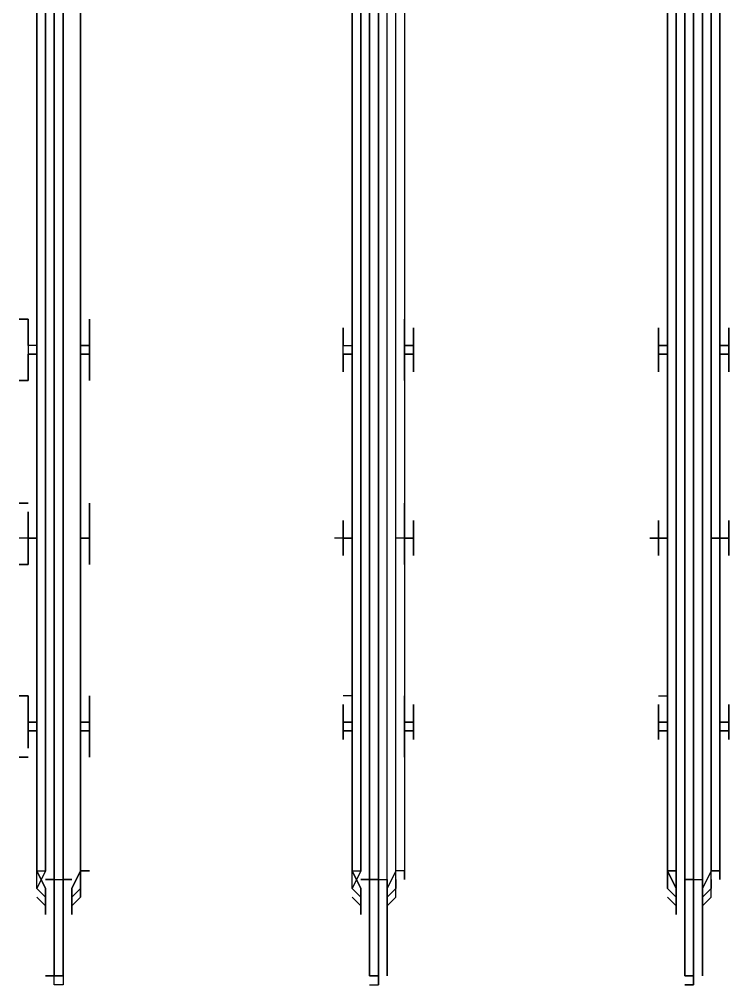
# Model space of a CAD drawing. Header units: metres. Extents: x 532250 to 532639, y 2673852 to 2674172.
# Drawn here: x 532452.7747 to 532452.8868, y 2674042.9394 to 2674043.0919 of the extents above; entities that cross this region are included whole.
import ezdxf

# ---------------------------------------------------------------- set-up
doc = ezdxf.new("R2010")
doc.units = ezdxf.units.M
doc.header["$MEASUREMENT"] = 0
doc.layers.add('IDT', color=7, linetype='Continuous')

# ---------------------------------------------------------------- blocks, each defined once
blk = doc.blocks.new('IDT')
at = {"layer": 'IDT', "color": 0, "lineweight": 25}
for p, q in [((14.04604, 14.80284), (14.04604, 14.81944)), ((14.04604, 14.81944), (14.04604, 14.80284)), ((14.04742, 14.81944), (14.04604, 14.81944)), ((14.04604, 14.81944), (14.04604, 14.80284)), ((14.04604, 14.80284), (14.04604, 14.81944)), ((14.04604, 14.81944), (14.04742, 14.81944)), ((14.04604, 14.80284), (14.04604, 14.81944)), ((14.04604, 14.81944), (14.04604, 14.80284)), ((14.04604, 14.80284), (14.04604, 14.81944)), ((14.04604, 14.80284), (14.04604, 14.81944)), ((14.09583, 14.81944), (14.09583, 14.80284)), ((14.09583, 14.80284), (14.09583, 14.81944)), ((14.09583, 14.81944), (14.09583, 14.80284)), ((14.09721, 14.81944), (14.09583, 14.81944)), ((14.09583, 14.81944), (14.09583, 14.80284)), ((14.14562, 14.81944), (14.14701, 14.81944)), ((14.14562, 14.80284), (14.14562, 14.81944)), ((14.14562, 14.81944), (14.14701, 14.81944)), ((14.14562, 14.80284), (14.14562, 14.81944)), ((14.14701, 14.81944), (14.14701, 14.80284)), ((14.14701, 14.81944), (14.14701, 14.80284)), ((14.04465, 14.80284), (14.04465, 14.81805)), ((14.04465, 14.81805), (14.04465, 14.80284)), ((14.04465, 14.80284), (14.04465, 14.81805)), ((14.04465, 14.81805), (14.04465, 14.80284)), ((14.04742, 14.81805), (14.04604, 14.81805)), ((14.04604, 14.81805), (14.04742, 14.81805)), ((14.04742, 14.81805), (14.04604, 14.81805)), ((14.04604, 14.81805), (14.04742, 14.81805)), ((14.04742, 14.81805), (14.04604, 14.81805)), ((14.04604, 14.81805), (14.04742, 14.81805)), ((14.04742, 14.81805), (14.04604, 14.81805)), ((14.04604, 14.81805), (14.04742, 14.81805)), ((14.04742, 14.80284), (14.04742, 14.81805)), ((14.04742, 14.81805), (14.04742, 14.80284)), ((14.04742, 14.80284), (14.04742, 14.81805)), ((14.04742, 14.81805), (14.04742, 14.80284)), ((14.09445, 14.80284), (14.09445, 14.81805)), ((14.09445, 14.81805), (14.09445, 14.80284)), ((14.09721, 14.81805), (14.09583, 14.81805)), ((14.09583, 14.81805), (14.09721, 14.81805)), ((14.09721, 14.81805), (14.09583, 14.81805)), ((14.09583, 14.81805), (14.09721, 14.81805)), ((14.09721, 14.80284), (14.09721, 14.81805)), ((14.09721, 14.81805), (14.09721, 14.80284)), ((14.14562, 14.80284), (14.14562, 14.81805)), ((14.14562, 14.81805), (14.14562, 14.80284)), ((14.14701, 14.81805), (14.14562, 14.81805)), ((14.14562, 14.81805), (14.14701, 14.81805)), ((14.14701, 14.80284), (14.14701, 14.81805)), ((14.14701, 14.81805), (14.14839, 14.81805)), ((14.14839, 14.81805), (14.14701, 14.81805)), ((14.14701, 14.81805), (14.14701, 14.80284)), ((14.04465, 14.80422), (14.04465, 14.80837)), ((14.04465, 14.80837), (14.04465, 14.80699)), ((14.04465, 14.80422), (14.04465, 14.80837)), ((14.04465, 14.80837), (14.04465, 14.80699)), ((14.04465, 14.80422), (14.04465, 14.80837)), ((14.04465, 14.80837), (14.04465, 14.80699)), ((14.04465, 14.80422), (14.04465, 14.80837)), ((14.04465, 14.80837), (14.04465, 14.80699)), ((14.0488, 14.80422), (14.0488, 14.80837)), ((14.0488, 14.80837), (14.0488, 14.80422)), ((14.0488, 14.80422), (14.0488, 14.80837)), ((14.0488, 14.80837), (14.0488, 14.80699)), ((14.0488, 14.80699), (14.0488, 14.80837)), ((14.0488, 14.80837), (14.0488, 14.80699)), ((14.0488, 14.80699), (14.0488, 14.80837)), ((14.0488, 14.80837), (14.0488, 14.80422)), ((14.09445, 14.80422), (14.09445, 14.80837)), ((14.09445, 14.80837), (14.09445, 14.80699)), ((14.09445, 14.80422), (14.09445, 14.80837)), ((14.09445, 14.80837), (14.09445, 14.80699)), ((14.0986, 14.80422), (14.0986, 14.80837)), ((14.0986, 14.80837), (14.0986, 14.80699)), ((14.0986, 14.80699), (14.0986, 14.80837)), ((14.0986, 14.80837), (14.0986, 14.80422)), ((14.14424, 14.80699), (14.14424, 14.80837)), ((14.14424, 14.80837), (14.14424, 14.80699)), ((14.14424, 14.80422), (14.14424, 14.80837)), ((14.14424, 14.80837), (14.14424, 14.80422)), ((14.14839, 14.80422), (14.14839, 14.80837)), ((14.14839, 14.80837), (14.14839, 14.80699)), ((14.14839, 14.80699), (14.14839, 14.80837)), ((14.14839, 14.80837), (14.14839, 14.80422)), ((14.04465, 14.80699), (14.04327, 14.8056)), ((14.04465, 14.80699), (14.04327, 14.8056)), ((14.04465, 14.80699), (14.04327, 14.8056)), ((14.04465, 14.80699), (14.04327, 14.8056)), ((14.04327, 14.8056), (14.04327, 14.80145)), ((14.04327, 14.8056), (14.04327, 14.80145)), ((14.04327, 14.8056), (14.04327, 14.80145)), ((14.04327, 14.8056), (14.04327, 14.80145)), ((14.04327, 14.80422), (14.04465, 14.8056)), ((14.04465, 14.8056), (14.04327, 14.80422)), ((14.04327, 14.80422), (14.04465, 14.8056)), ((14.04465, 14.8056), (14.04327, 14.80422)), ((14.0488, 14.80699), (14.05018, 14.8056)), ((14.05018, 14.8056), (14.0488, 14.80699)), ((14.0488, 14.80699), (14.05018, 14.8056)), ((14.05018, 14.8056), (14.0488, 14.80699)), ((14.0488, 14.80145), (14.0488, 14.8056)), ((14.0488, 14.8056), (14.05018, 14.80422)), ((14.0488, 14.80145), (14.0488, 14.8056)), ((14.0488, 14.8056), (14.05018, 14.80422)), ((14.0488, 14.8056), (14.0488, 14.80145)), ((14.05018, 14.80422), (14.0488, 14.8056)), ((14.0488, 14.80145), (14.0488, 14.8056)), ((14.05018, 14.80422), (14.0488, 14.8056)), ((14.09445, 14.80699), (14.09306, 14.8056)), ((14.09445, 14.80699), (14.09306, 14.8056)), ((14.09306, 14.8056), (14.09306, 14.80145)), ((14.09306, 14.8056), (14.09306, 14.80145)), ((14.09306, 14.80422), (14.09445, 14.8056)), ((14.09445, 14.8056), (14.09306, 14.80422)), ((14.0986, 14.80699), (14.09998, 14.8056)), ((14.09998, 14.8056), (14.0986, 14.80699)), ((14.09998, 14.80422), (14.0986, 14.8056)), ((14.0986, 14.8056), (14.09998, 14.80422)), ((14.09998, 14.80422), (14.0986, 14.8056)), ((14.0986, 14.8056), (14.09998, 14.80422)), ((14.14286, 14.8056), (14.14424, 14.80699)), ((14.14424, 14.80699), (14.14286, 14.8056)), ((14.14286, 14.8056), (14.14286, 14.80145)), ((14.14286, 14.80145), (14.14286, 14.8056)), ((14.14286, 14.80422), (14.14424, 14.8056)), ((14.14424, 14.8056), (14.14286, 14.80422)), ((14.14839, 14.80699), (14.14977, 14.8056)), ((14.14977, 14.8056), (14.14839, 14.80699)), ((14.14977, 14.80422), (14.14839, 14.8056)), ((14.14839, 14.8056), (14.14977, 14.80422)), ((14.14977, 14.80422), (14.14839, 14.8056)), ((14.14839, 14.8056), (14.14977, 14.80422)), ((14.04327, 14.80145), (14.04465, 14.80422)), ((14.04327, 14.80145), (14.04465, 14.80422)), ((14.04327, 14.80145), (14.04465, 14.80422)), ((14.04327, 14.80145), (14.04465, 14.80422)), ((14.04327, 14.80284), (14.04327, 14.80422)), ((14.04327, 14.80422), (14.04327, 14.80284)), ((14.04327, 14.80284), (14.04327, 14.80422)), ((14.04327, 14.80422), (14.04327, 14.80284)), ((14.05018, 14.80145), (14.0488, 14.80422)), ((14.0488, 14.80422), (14.05018, 14.80145)), ((14.05018, 14.80145), (14.0488, 14.80422)), ((14.0488, 14.80422), (14.05018, 14.80145)), ((14.05018, 14.80422), (14.05018, 14.80284)), ((14.05018, 14.80422), (14.05018, 14.80284)), ((14.05018, 14.80284), (14.05018, 14.80422)), ((14.05018, 14.80284), (14.05018, 14.80422)), ((14.09306, 14.80145), (14.09445, 14.80422)), ((14.09306, 14.80145), (14.09445, 14.80422)), ((14.09306, 14.80284), (14.09306, 14.80422)), ((14.09306, 14.80422), (14.09306, 14.80284)), ((14.09998, 14.80145), (14.0986, 14.80422)), ((14.0986, 14.80422), (14.09998, 14.80145)), ((14.0986, 14.80145), (14.09998, 14.80422)), ((14.0986, 14.80145), (14.09998, 14.80422)), ((14.09998, 14.80422), (14.09998, 14.80284)), ((14.09998, 14.80422), (14.09998, 14.80284)), ((14.14286, 14.80284), (14.14286, 14.80422)), ((14.14286, 14.80422), (14.14286, 14.80284)), ((14.14286, 14.80145), (14.14424, 14.80422)), ((14.14424, 14.80422), (14.14286, 14.80145)), ((14.14977, 14.80145), (14.14839, 14.80422)), ((14.14839, 14.80422), (14.14977, 14.80145)), ((14.14839, 14.80145), (14.14977, 14.80422)), ((14.14839, 14.80145), (14.14977, 14.80422)), ((14.14977, 14.80422), (14.14977, 14.80284)), ((14.14977, 14.80422), (14.14977, 14.80284)), ((14.04189, 14.80145), (14.04189, 14.80284)), ((14.04189, 14.80284), (14.04189, 14.80145)), ((14.04189, 14.80145), (14.04189, 14.80284)), ((14.04189, 14.80284), (14.04189, 14.80145)), ((14.04604, 14.80284), (14.04465, 14.80284)), ((14.04465, 14.80284), (14.04465, 14.61058)), ((14.04604, 14.80284), (14.04465, 14.80284)), ((14.04465, 14.80284), (14.04465, 14.60366)), ((14.04465, 14.60366), (14.04465, 14.80284)), ((14.04465, 14.80284), (14.04465, 14.60366)), ((14.04604, 14.80284), (14.04465, 14.80284)), ((14.04604, 14.80284), (14.04465, 14.80284)), ((14.04742, 14.80284), (14.04604, 14.80284)), ((14.04604, 14.80284), (14.04742, 14.80284)), ((14.04742, 14.80284), (14.04604, 14.80284)), ((14.04604, 14.80284), (14.04742, 14.80284)), ((14.04742, 14.80284), (14.04604, 14.80284)), ((14.04604, 14.80284), (14.04742, 14.80284)), ((14.04742, 14.80284), (14.04604, 14.80284)), ((14.04742, 14.80284), (14.04604, 14.80284)), ((14.04604, 14.61058), (14.04604, 14.80284)), ((14.04604, 14.80284), (14.04604, 14.61058)), ((14.04604, 14.60366), (14.04604, 14.80284)), ((14.04604, 14.80284), (14.04604, 14.60366)), ((14.04604, 14.60366), (14.04604, 14.80284)), ((14.04604, 14.80284), (14.04604, 14.60366)), ((14.04604, 14.60366), (14.04604, 14.80284)), ((14.04604, 14.80284), (14.04604, 14.60366)), ((14.04742, 14.61058), (14.04742, 14.80284)), ((14.04742, 14.60366), (14.04742, 14.80284)), ((14.04742, 14.80284), (14.04742, 14.60366)), ((14.04742, 14.60366), (14.04742, 14.80284)), ((14.05018, 14.80284), (14.05018, 14.80145)), ((14.05018, 14.80284), (14.05018, 14.80145)), ((14.05018, 14.80145), (14.05018, 14.80284)), ((14.05018, 14.80284), (14.05018, 14.80145)), ((14.09168, 14.80145), (14.09168, 14.80284)), ((14.09168, 14.80284), (14.09168, 14.80145)), ((14.09583, 14.80284), (14.09445, 14.80284)), ((14.09445, 14.80284), (14.09445, 14.61058)), ((14.09583, 14.80284), (14.09445, 14.80284)), ((14.09445, 14.80284), (14.09445, 14.60366)), ((14.09583, 14.80284), (14.09721, 14.80284)), ((14.09721, 14.80284), (14.09583, 14.80284)), ((14.09583, 14.80284), (14.09583, 14.60366)), ((14.09583, 14.60366), (14.09583, 14.80284)), ((14.09583, 14.80284), (14.09583, 14.61058)), ((14.09583, 14.61058), (14.09583, 14.80284)), ((14.09721, 14.61058), (14.09721, 14.80284)), ((14.09721, 14.80284), (14.0986, 14.80284)), ((14.0986, 14.80284), (14.09721, 14.80284)), ((14.09721, 14.80284), (14.09721, 14.60366)), ((14.09998, 14.80284), (14.09998, 14.80145)), ((14.09998, 14.80284), (14.09998, 14.80145)), ((14.14286, 14.80145), (14.14286, 14.80284)), ((14.14286, 14.80284), (14.14286, 14.80145)), ((14.14562, 14.80284), (14.14424, 14.80284)), ((14.14424, 14.80284), (14.14562, 14.80284)), ((14.14562, 14.80284), (14.14562, 14.61058)), ((14.14562, 14.61058), (14.14562, 14.80284)), ((14.14562, 14.80284), (14.14562, 14.60366)), ((14.14562, 14.60366), (14.14562, 14.80284)), ((14.14701, 14.80284), (14.14562, 14.80284)), ((14.14701, 14.80284), (14.14562, 14.80284)), ((14.14701, 14.80284), (14.14701, 14.60366)), ((14.14701, 14.60366), (14.14701, 14.80284)), ((14.14701, 14.80284), (14.14701, 14.61058)), ((14.14701, 14.61058), (14.14701, 14.80284)), ((14.14701, 14.80284), (14.14839, 14.80284)), ((14.14839, 14.80284), (14.14701, 14.80284)), ((14.14977, 14.80284), (14.14977, 14.80145)), ((14.14977, 14.80284), (14.14977, 14.80145)), ((14.04189, 14.61058), (14.04189, 14.80145)), ((14.04189, 14.80145), (14.04327, 14.80145)), ((14.04327, 14.80145), (14.04189, 14.80145)), ((14.04189, 14.80145), (14.04327, 14.80145)), ((14.04327, 14.80145), (14.04189, 14.80145)), ((14.04189, 14.80145), (14.04189, 14.60366)), ((14.04189, 14.60366), (14.04189, 14.80145)), ((14.04189, 14.80145), (14.04189, 14.60366)), ((14.04327, 14.80145), (14.04327, 14.61058)), ((14.04327, 14.60366), (14.04327, 14.80145)), ((14.04327, 14.80145), (14.04327, 14.60366)), ((14.04327, 14.60366), (14.04327, 14.80145)), ((14.05018, 14.80145), (14.0488, 14.80145)), ((14.05018, 14.80145), (14.0488, 14.80145)), ((14.0488, 14.80145), (14.05018, 14.80145)), ((14.05018, 14.80145), (14.0488, 14.80145)), ((14.0488, 14.61058), (14.0488, 14.80145)), ((14.0488, 14.80145), (14.0488, 14.60366)), ((14.0488, 14.60366), (14.0488, 14.80145)), ((14.0488, 14.80145), (14.0488, 14.60366)), ((14.05018, 14.61058), (14.05018, 14.80145)), ((14.05018, 14.80145), (14.05018, 14.60366)), ((14.05018, 14.60366), (14.05018, 14.80145)), ((14.05018, 14.80145), (14.05018, 14.60366)), ((14.09168, 14.61058), (14.09168, 14.80145)), ((14.09168, 14.80145), (14.09306, 14.80145)), ((14.09168, 14.60366), (14.09168, 14.80145)), ((14.09168, 14.80145), (14.09306, 14.80145)), ((14.09306, 14.80145), (14.09306, 14.61058)), ((14.09306, 14.80145), (14.09306, 14.60366)), ((14.09998, 14.80145), (14.0986, 14.80145)), ((14.09998, 14.80145), (14.0986, 14.80145)), ((14.0986, 14.61058), (14.0986, 14.80145)), ((14.0986, 14.80145), (14.0986, 14.60366)), ((14.09998, 14.60366), (14.09998, 14.80145)), ((14.09998, 14.80145), (14.09998, 14.61058)), ((14.14286, 14.80145), (14.14147, 14.80145)), ((14.14147, 14.80145), (14.14286, 14.80145)), ((14.14286, 14.80145), (14.14286, 14.60366)), ((14.14286, 14.60366), (14.14286, 14.80145)), ((14.14286, 14.80145), (14.14286, 14.61058)), ((14.14286, 14.61058), (14.14286, 14.80145)), ((14.14977, 14.80145), (14.14839, 14.80145)), ((14.14977, 14.80145), (14.14839, 14.80145)), ((14.14839, 14.61058), (14.14839, 14.80145)), ((14.14839, 14.80145), (14.14839, 14.60366)), ((14.14977, 14.60366), (14.14977, 14.80145)), ((14.14977, 14.80145), (14.14977, 14.61058)), ((14.04189, 14.77932), (14.04189, 14.78347)), ((14.04189, 14.78347), (14.04189, 14.77932)), ((14.04189, 14.77932), (14.04189, 14.78347)), ((14.04189, 14.78347), (14.04189, 14.77932)), ((14.05018, 14.78347), (14.05018, 14.77932)), ((14.05018, 14.77932), (14.05018, 14.78347)), ((14.05018, 14.78347), (14.05018, 14.77932)), ((14.05018, 14.77932), (14.05018, 14.78347)), ((14.09168, 14.77932), (14.09168, 14.78347)), ((14.09168, 14.78347), (14.09168, 14.77932)), ((14.09998, 14.77932), (14.09998, 14.78347)), ((14.09998, 14.78347), (14.09998, 14.77932)), ((14.14147, 14.77932), (14.14147, 14.78347)), ((14.14147, 14.78347), (14.14147, 14.77932)), ((14.14977, 14.77932), (14.14977, 14.78347)), ((14.14977, 14.78347), (14.14977, 14.77932)), ((14.15254, 14.78347), (14.15115, 14.78347)), ((14.15115, 14.78347), (14.15254, 14.78347)), ((14.04189, 14.78071), (14.04189, 14.78209)), ((14.04189, 14.78209), (14.04189, 14.78071)), ((14.04189, 14.78071), (14.04189, 14.78209)), ((14.04189, 14.78209), (14.04189, 14.78071)), ((14.05018, 14.78209), (14.05018, 14.78071)), ((14.05018, 14.78071), (14.05018, 14.78209)), ((14.05018, 14.78209), (14.05018, 14.78071)), ((14.05018, 14.78071), (14.05018, 14.78209)), ((14.09168, 14.78071), (14.09168, 14.78209)), ((14.09168, 14.78209), (14.09168, 14.78071)), ((14.09998, 14.78209), (14.09998, 14.78071)), ((14.09998, 14.78071), (14.09998, 14.78209)), ((14.14147, 14.78071), (14.14147, 14.78209)), ((14.14147, 14.78209), (14.14147, 14.78071)), ((14.15115, 14.78209), (14.15115, 14.78071)), ((14.15115, 14.78071), (14.15115, 14.78209)), ((14.0405, 14.77932), (14.0405, 14.78071)), ((14.0405, 14.78071), (14.0405, 14.77932)), ((14.0405, 14.77932), (14.0405, 14.78071)), ((14.0405, 14.78071), (14.0405, 14.77932)), ((14.05157, 14.78071), (14.05157, 14.77932)), ((14.05157, 14.77932), (14.05157, 14.78071)), ((14.05157, 14.77932), (14.05157, 14.78071)), ((14.05157, 14.77932), (14.05157, 14.78071)), ((14.0903, 14.77932), (14.0903, 14.78071)), ((14.0903, 14.78071), (14.0903, 14.77932)), ((14.10136, 14.77932), (14.10136, 14.78071)), ((14.10136, 14.78071), (14.10136, 14.77932)), ((14.14147, 14.77932), (14.14147, 14.78071)), ((14.14147, 14.78071), (14.14147, 14.77932)), ((14.15115, 14.78071), (14.15115, 14.77932)), ((14.15115, 14.77932), (14.15115, 14.78071)), ((14.0405, 14.77794), (14.0405, 14.77932)), ((14.0405, 14.77932), (14.0405, 14.77794)), ((14.0405, 14.77794), (14.0405, 14.77932)), ((14.0405, 14.77932), (14.0405, 14.77794)), ((14.04189, 14.77932), (14.0405, 14.77932)), ((14.0405, 14.77932), (14.04189, 14.77932)), ((14.04189, 14.77932), (14.0405, 14.77932)), ((14.0405, 14.77932), (14.04189, 14.77932)), ((14.04189, 14.77794), (14.04189, 14.77932)), ((14.04189, 14.77932), (14.04189, 14.77794)), ((14.04189, 14.77932), (14.04189, 14.77794)), ((14.04189, 14.77794), (14.04189, 14.77932)), ((14.05157, 14.77932), (14.05018, 14.77932)), ((14.05018, 14.77932), (14.05018, 14.77379)), ((14.05018, 14.77379), (14.05018, 14.77932)), ((14.05018, 14.77932), (14.05157, 14.77932)), ((14.05018, 14.77379), (14.05018, 14.77932)), ((14.05018, 14.77932), (14.05157, 14.77932)), ((14.05157, 14.77932), (14.05018, 14.77932)), ((14.05018, 14.77932), (14.05157, 14.77932)), ((14.05018, 14.77932), (14.05157, 14.77932)), ((14.05157, 14.77932), (14.05018, 14.77932)), ((14.05018, 14.77794), (14.05018, 14.77932)), ((14.05018, 14.77932), (14.05157, 14.77932)), ((14.05157, 14.77794), (14.05157, 14.77932)), ((14.05157, 14.77932), (14.05157, 14.77794)), ((14.05157, 14.77794), (14.05157, 14.77932)), ((14.05157, 14.77932), (14.05157, 14.77794)), ((14.0903, 14.77794), (14.0903, 14.77932)), ((14.0903, 14.77932), (14.0903, 14.77794)), ((14.09168, 14.77932), (14.0903, 14.77932)), ((14.0903, 14.77932), (14.09168, 14.77932)), ((14.09168, 14.77932), (14.09168, 14.77794)), ((14.09168, 14.77794), (14.09168, 14.77932)), ((14.10136, 14.77932), (14.09998, 14.77932)), ((14.09998, 14.77932), (14.10136, 14.77932)), ((14.09998, 14.77794), (14.09998, 14.77932)), ((14.09998, 14.77932), (14.10136, 14.77932)), ((14.10136, 14.77932), (14.09998, 14.77932)), ((14.09998, 14.77932), (14.09998, 14.77379)), ((14.10136, 14.77794), (14.10136, 14.77932)), ((14.10136, 14.77932), (14.10136, 14.77794)), ((14.14286, 14.77932), (14.14147, 14.77932)), ((14.14147, 14.77932), (14.14286, 14.77932)), ((14.14147, 14.77794), (14.14147, 14.77932)), ((14.14147, 14.77932), (14.14147, 14.77794)), ((14.14147, 14.77794), (14.14147, 14.77932)), ((14.14147, 14.77932), (14.14147, 14.77518)), ((14.15115, 14.77932), (14.14977, 14.77932)), ((14.14977, 14.77932), (14.15115, 14.77932)), ((14.15115, 14.77932), (14.14977, 14.77932)), ((14.14977, 14.77932), (14.14977, 14.77379)), ((14.14977, 14.77794), (14.14977, 14.77932)), ((14.14977, 14.77932), (14.15115, 14.77932)), ((14.15115, 14.77794), (14.15115, 14.77932)), ((14.15115, 14.77932), (14.15115, 14.77794)), ((14.04189, 14.77794), (14.0405, 14.77794)), ((14.0405, 14.77794), (14.04189, 14.77794)), ((14.04189, 14.77794), (14.0405, 14.77794)), ((14.0405, 14.77794), (14.04189, 14.77794)), ((14.0405, 14.77518), (14.0405, 14.77794)), ((14.0405, 14.77794), (14.0405, 14.77518)), ((14.0405, 14.77518), (14.0405, 14.77794)), ((14.0405, 14.77794), (14.0405, 14.77518)), ((14.04189, 14.77379), (14.04189, 14.77794)), ((14.04189, 14.77794), (14.04189, 14.77379)), ((14.04189, 14.77379), (14.04189, 14.77794)), ((14.04189, 14.77794), (14.04189, 14.77379)), ((14.05018, 14.77379), (14.05018, 14.77794)), ((14.05018, 14.77794), (14.05157, 14.77794)), ((14.05157, 14.77794), (14.05018, 14.77794)), ((14.05018, 14.77794), (14.05157, 14.77794)), ((14.05157, 14.77794), (14.05018, 14.77794)), ((14.05157, 14.77794), (14.05157, 14.77518)), ((14.05157, 14.77518), (14.05157, 14.77794)), ((14.05157, 14.77794), (14.05157, 14.77518)), ((14.05157, 14.77518), (14.05157, 14.77794)), ((14.0903, 14.77518), (14.0903, 14.77794)), ((14.0903, 14.77794), (14.0903, 14.77518)), ((14.09168, 14.77794), (14.0903, 14.77794)), ((14.0903, 14.77794), (14.09168, 14.77794)), ((14.09168, 14.77379), (14.09168, 14.77794)), ((14.09168, 14.77794), (14.09168, 14.77379)), ((14.09998, 14.77794), (14.10136, 14.77794)), ((14.10136, 14.77794), (14.09998, 14.77794)), ((14.09998, 14.77379), (14.09998, 14.77794)), ((14.10136, 14.77794), (14.10136, 14.77518)), ((14.10136, 14.77518), (14.10136, 14.77794)), ((14.14147, 14.77518), (14.14147, 14.77794)), ((14.14147, 14.77379), (14.14147, 14.77794)), ((14.14147, 14.77794), (14.14286, 14.77794)), ((14.14286, 14.77794), (14.14147, 14.77794)), ((14.14147, 14.77794), (14.14147, 14.77379)), ((14.15115, 14.77794), (14.14977, 14.77794)), ((14.14977, 14.77794), (14.15115, 14.77794)), ((14.14977, 14.77379), (14.14977, 14.77794)), ((14.15115, 14.77518), (14.15115, 14.77794)), ((14.15115, 14.77794), (14.15115, 14.77518)), ((14.04189, 14.77379), (14.04189, 14.77518)), ((14.04189, 14.77518), (14.04189, 14.77379)), ((14.04189, 14.77379), (14.04189, 14.77518)), ((14.04189, 14.77518), (14.04189, 14.77379)), ((14.05018, 14.77379), (14.05018, 14.77518)), ((14.05018, 14.77518), (14.05018, 14.77379)), ((14.05018, 14.77379), (14.05018, 14.77518)), ((14.05018, 14.77518), (14.05018, 14.77379)), ((14.09168, 14.77379), (14.09168, 14.77518)), ((14.09168, 14.77518), (14.09168, 14.77379)), ((14.09998, 14.77379), (14.09998, 14.77518)), ((14.09998, 14.77518), (14.09998, 14.77379)), ((14.14147, 14.77518), (14.14147, 14.77379)), ((14.14147, 14.77379), (14.14147, 14.77518)), ((14.15115, 14.77379), (14.15115, 14.77518)), ((14.15115, 14.77518), (14.15115, 14.77379)), ((14.05157, 14.77379), (14.05018, 14.77379)), ((14.09998, 14.77379), (14.10136, 14.77379)), ((14.15254, 14.77379), (14.15115, 14.77379)), ((14.15115, 14.77379), (14.15254, 14.77379)), ((14.04189, 14.7489), (14.04189, 14.75304)), ((14.04189, 14.75304), (14.04189, 14.75166)), ((14.04189, 14.75166), (14.04189, 14.75304)), ((14.04189, 14.75304), (14.04189, 14.7489)), ((14.04189, 14.7489), (14.04189, 14.75304)), ((14.04189, 14.75304), (14.04189, 14.75166)), ((14.04189, 14.75166), (14.04189, 14.75304)), ((14.04189, 14.75304), (14.04189, 14.7489)), ((14.05018, 14.7489), (14.05018, 14.75304)), ((14.05018, 14.75304), (14.05018, 14.75166)), ((14.05018, 14.75166), (14.05018, 14.75304)), ((14.05018, 14.75304), (14.05018, 14.7489)), ((14.05018, 14.75304), (14.05018, 14.7489)), ((14.05018, 14.7489), (14.05018, 14.75304)), ((14.05018, 14.75304), (14.05018, 14.75166)), ((14.05018, 14.75166), (14.05018, 14.75304)), ((14.09168, 14.7489), (14.09168, 14.75304)), ((14.09168, 14.75304), (14.09168, 14.75166)), ((14.09168, 14.75166), (14.09168, 14.75304)), ((14.09168, 14.75304), (14.09168, 14.7489)), ((14.09998, 14.75304), (14.09998, 14.7489)), ((14.09998, 14.7489), (14.09998, 14.75304)), ((14.09998, 14.75304), (14.09998, 14.75166)), ((14.09998, 14.75166), (14.09998, 14.75304)), ((14.14147, 14.75166), (14.14147, 14.75304)), ((14.14147, 14.75304), (14.14147, 14.7489)), ((14.14147, 14.7489), (14.14147, 14.75304)), ((14.14147, 14.75304), (14.14147, 14.75166)), ((14.14977, 14.7489), (14.14977, 14.75304)), ((14.14977, 14.75304), (14.14977, 14.7489)), ((14.15115, 14.75304), (14.15115, 14.75166)), ((14.15115, 14.75166), (14.15115, 14.75304)), ((14.15115, 14.75304), (14.15254, 14.75304)), ((14.15254, 14.75304), (14.15115, 14.75304)), ((14.0405, 14.7489), (14.0405, 14.75166)), ((14.0405, 14.75166), (14.0405, 14.7489)), ((14.0405, 14.7489), (14.0405, 14.75166)), ((14.0405, 14.75166), (14.0405, 14.7489)), ((14.05157, 14.7489), (14.05157, 14.75166)), ((14.05157, 14.75166), (14.05157, 14.7489)), ((14.05157, 14.7489), (14.05157, 14.75166)), ((14.05157, 14.75166), (14.05157, 14.7489)), ((14.0903, 14.7489), (14.0903, 14.75166)), ((14.0903, 14.75166), (14.0903, 14.7489)), ((14.10136, 14.7489), (14.10136, 14.75166)), ((14.10136, 14.75166), (14.10136, 14.7489)), ((14.14147, 14.75166), (14.14147, 14.74613)), ((14.14147, 14.7489), (14.14147, 14.75166)), ((14.15115, 14.75166), (14.15115, 14.7489)), ((14.15115, 14.7489), (14.15115, 14.75166)), ((14.0405, 14.74613), (14.0405, 14.7489)), ((14.0405, 14.7489), (14.04189, 14.7489)), ((14.04189, 14.7489), (14.0405, 14.7489)), ((14.0405, 14.7489), (14.04189, 14.7489)), ((14.04189, 14.7489), (14.0405, 14.7489)), ((14.0405, 14.7489), (14.0405, 14.74613)), ((14.0405, 14.7489), (14.04189, 14.7489)), ((14.04189, 14.7489), (14.0405, 14.7489)), ((14.0405, 14.7489), (14.0405, 14.74613)), ((14.0405, 14.74613), (14.0405, 14.7489)), ((14.0405, 14.7489), (14.04189, 14.7489)), ((14.04189, 14.7489), (14.0405, 14.7489)), ((14.0405, 14.7489), (14.04189, 14.7489)), ((14.04189, 14.7489), (14.0405, 14.7489)), ((14.0405, 14.7489), (14.04189, 14.7489)), ((14.04189, 14.74336), (14.04189, 14.7489)), ((14.04189, 14.7489), (14.04189, 14.74336)), ((14.04189, 14.7489), (14.04327, 14.7489)), ((14.04327, 14.7489), (14.04189, 14.7489)), ((14.04189, 14.7489), (14.04189, 14.74336)), ((14.04189, 14.74336), (14.04189, 14.7489)), ((14.04189, 14.7489), (14.04327, 14.7489)), ((14.05018, 14.74336), (14.05018, 14.7489)), ((14.05018, 14.7489), (14.05157, 14.7489)), ((14.05157, 14.7489), (14.05018, 14.7489)), ((14.05018, 14.7489), (14.05018, 14.74336)), ((14.05018, 14.74336), (14.05018, 14.7489)), ((14.05018, 14.7489), (14.05157, 14.7489)), ((14.05157, 14.7489), (14.05018, 14.7489)), ((14.05018, 14.7489), (14.05018, 14.74336)), ((14.05157, 14.7489), (14.05018, 14.7489)), ((14.05018, 14.7489), (14.05157, 14.7489)), ((14.05018, 14.7489), (14.05157, 14.7489)), ((14.05157, 14.7489), (14.05018, 14.7489)), ((14.05018, 14.7489), (14.05157, 14.7489)), ((14.05157, 14.7489), (14.05018, 14.7489)), ((14.05018, 14.7489), (14.05157, 14.7489)), ((14.05157, 14.7489), (14.05018, 14.7489)), ((14.05018, 14.7489), (14.05157, 14.7489)), ((14.05018, 14.7489), (14.05157, 14.7489)), ((14.05157, 14.7489), (14.05295, 14.7489)), ((14.05295, 14.7489), (14.05157, 14.7489)), ((14.05157, 14.7489), (14.05157, 14.74613)), ((14.05157, 14.74613), (14.05157, 14.7489)), ((14.05157, 14.7489), (14.05157, 14.74613)), ((14.05157, 14.74613), (14.05157, 14.7489)), ((14.05157, 14.7489), (14.05295, 14.7489)), ((14.0903, 14.74613), (14.0903, 14.7489)), ((14.0903, 14.7489), (14.0903, 14.74613)), ((14.09168, 14.7489), (14.0903, 14.7489)), ((14.0903, 14.7489), (14.09168, 14.7489)), ((14.09168, 14.7489), (14.0903, 14.7489)), ((14.0903, 14.7489), (14.09168, 14.7489)), ((14.09168, 14.7489), (14.0903, 14.7489)), ((14.0903, 14.7489), (14.09168, 14.7489)), ((14.09168, 14.7489), (14.09168, 14.74336)), ((14.09168, 14.74336), (14.09168, 14.7489)), ((14.09168, 14.7489), (14.09306, 14.7489)), ((14.09998, 14.74336), (14.09998, 14.7489)), ((14.09998, 14.7489), (14.10136, 14.7489)), ((14.10136, 14.7489), (14.09998, 14.7489)), ((14.09998, 14.7489), (14.09998, 14.74336)), ((14.09998, 14.7489), (14.10136, 14.7489)), ((14.10136, 14.7489), (14.09998, 14.7489)), ((14.09998, 14.7489), (14.10136, 14.7489)), ((14.10136, 14.7489), (14.09998, 14.7489)), ((14.10136, 14.7489), (14.10136, 14.74613)), ((14.10136, 14.74613), (14.10136, 14.7489)), ((14.10136, 14.7489), (14.10274, 14.7489)), ((14.14147, 14.74613), (14.14147, 14.7489)), ((14.14147, 14.7489), (14.14286, 14.7489)), ((14.14286, 14.7489), (14.14147, 14.7489)), ((14.14147, 14.7489), (14.14147, 14.74336)), ((14.14147, 14.74336), (14.14147, 14.7489)), ((14.14147, 14.7489), (14.14286, 14.7489)), ((14.14286, 14.7489), (14.14147, 14.7489)), ((14.14147, 14.7489), (14.14286, 14.7489)), ((14.14286, 14.7489), (14.14147, 14.7489)), ((14.14147, 14.7489), (14.14286, 14.7489)), ((14.14286, 14.7489), (14.14147, 14.7489)), ((14.14977, 14.7489), (14.14977, 14.74336)), ((14.14977, 14.74336), (14.14977, 14.7489)), ((14.14977, 14.7489), (14.15115, 14.7489)), ((14.15115, 14.7489), (14.14977, 14.7489)), ((14.14977, 14.7489), (14.15115, 14.7489)), ((14.15115, 14.7489), (14.14977, 14.7489)), ((14.14977, 14.7489), (14.15115, 14.7489)), ((14.15115, 14.7489), (14.14977, 14.7489)), ((14.15115, 14.7489), (14.15115, 14.74613)), ((14.15115, 14.74613), (14.15115, 14.7489)), ((14.15115, 14.7489), (14.15254, 14.7489)), ((14.04189, 14.74475), (14.04189, 14.74613)), ((14.04189, 14.74613), (14.04189, 14.74475)), ((14.04189, 14.74475), (14.04189, 14.74613)), ((14.04189, 14.74613), (14.04189, 14.74475)), ((14.05018, 14.74613), (14.05018, 14.74475)), ((14.05018, 14.74475), (14.05018, 14.74613)), ((14.05018, 14.74613), (14.05018, 14.74475)), ((14.05018, 14.74475), (14.05018, 14.74613)), ((14.09168, 14.74475), (14.09168, 14.74613)), ((14.09168, 14.74613), (14.09168, 14.74475)), ((14.09998, 14.74613), (14.09998, 14.74475)), ((14.09998, 14.74475), (14.09998, 14.74613)), ((14.14147, 14.74613), (14.14147, 14.74475)), ((14.14147, 14.74475), (14.14147, 14.74613)), ((14.15115, 14.74613), (14.15115, 14.74475)), ((14.15115, 14.74475), (14.15115, 14.74613)), ((14.15254, 14.74336), (14.15115, 14.74336)), ((14.15115, 14.74336), (14.15254, 14.74336)), ((14.04189, 14.72262), (14.04189, 14.724)), ((14.04189, 14.724), (14.04189, 14.72262)), ((14.04189, 14.72262), (14.04189, 14.724)), ((14.04189, 14.724), (14.04189, 14.71985)), ((14.04189, 14.71985), (14.04189, 14.724)), ((14.04189, 14.724), (14.04189, 14.72262)), ((14.04189, 14.71847), (14.04189, 14.724)), ((14.04189, 14.724), (14.04189, 14.71847)), ((14.05018, 14.71985), (14.05018, 14.724)), ((14.05018, 14.724), (14.05018, 14.71985)), ((14.05018, 14.71985), (14.05018, 14.724)), ((14.05018, 14.724), (14.05018, 14.72262)), ((14.05018, 14.72262), (14.05018, 14.724)), ((14.05018, 14.724), (14.05018, 14.72262)), ((14.05018, 14.72262), (14.05018, 14.724)), ((14.05018, 14.724), (14.05018, 14.71985)), ((14.09168, 14.71847), (14.09168, 14.724)), ((14.09168, 14.724), (14.09168, 14.72262)), ((14.09168, 14.72262), (14.09168, 14.724)), ((14.09168, 14.724), (14.09168, 14.71985)), ((14.09998, 14.71985), (14.09998, 14.724)), ((14.09998, 14.72262), (14.09998, 14.724)), ((14.09998, 14.71985), (14.09998, 14.724)), ((14.09998, 14.72262), (14.09998, 14.724)), ((14.14147, 14.72262), (14.14147, 14.724)), ((14.14147, 14.724), (14.14147, 14.71985)), ((14.14147, 14.71985), (14.14147, 14.724)), ((14.14147, 14.724), (14.14147, 14.72262)), ((14.14977, 14.71985), (14.14977, 14.724)), ((14.14977, 14.724), (14.14977, 14.71985)), ((14.15115, 14.724), (14.15115, 14.72262)), ((14.15115, 14.72262), (14.15115, 14.724)), ((14.15115, 14.724), (14.15254, 14.724)), ((14.15254, 14.724), (14.15115, 14.724)), ((14.0405, 14.71985), (14.0405, 14.72262)), ((14.0405, 14.72262), (14.0405, 14.71985)), ((14.0405, 14.71985), (14.0405, 14.72262)), ((14.0405, 14.72262), (14.0405, 14.71985)), ((14.05157, 14.71985), (14.05157, 14.72262)), ((14.05157, 14.72262), (14.05157, 14.71985)), ((14.05157, 14.71985), (14.05157, 14.72262)), ((14.05157, 14.72262), (14.05157, 14.71985)), ((14.0903, 14.71985), (14.0903, 14.72262)), ((14.0903, 14.72262), (14.0903, 14.71985)), ((14.10136, 14.71985), (14.10136, 14.72262)), ((14.10136, 14.72262), (14.10136, 14.71985)), ((14.14147, 14.71985), (14.14147, 14.72262)), ((14.14147, 14.72262), (14.14147, 14.71985)), ((14.15115, 14.71985), (14.15115, 14.72262)), ((14.15115, 14.72262), (14.15115, 14.71985)), ((14.04189, 14.71985), (14.0405, 14.71985)), ((14.0405, 14.71985), (14.04189, 14.71985)), ((14.0405, 14.71847), (14.0405, 14.71985)), ((14.0405, 14.71985), (14.0405, 14.71847)), ((14.04189, 14.71985), (14.0405, 14.71985)), ((14.0405, 14.71985), (14.04189, 14.71985)), ((14.0405, 14.71985), (14.0405, 14.71847)), ((14.0405, 14.71985), (14.0405, 14.71847)), ((14.04189, 14.71847), (14.04189, 14.71985)), ((14.04189, 14.71985), (14.04189, 14.71432)), ((14.05157, 14.71985), (14.05018, 14.71985)), ((14.05018, 14.71985), (14.05157, 14.71985)), ((14.05157, 14.71985), (14.05018, 14.71985)), ((14.05018, 14.71985), (14.05157, 14.71985)), ((14.05157, 14.71985), (14.05018, 14.71985)), ((14.05018, 14.71985), (14.05157, 14.71985)), ((14.05157, 14.71985), (14.05018, 14.71985)), ((14.05018, 14.71985), (14.05018, 14.71847)), ((14.05018, 14.71847), (14.05018, 14.71985)), ((14.05018, 14.71985), (14.05018, 14.71432)), ((14.05018, 14.71847), (14.05018, 14.71985)), ((14.05157, 14.71985), (14.05157, 14.71847)), ((14.05157, 14.71847), (14.05157, 14.71985)), ((14.05157, 14.71985), (14.05157, 14.71847)), ((14.05157, 14.71847), (14.05157, 14.71985)), ((14.09168, 14.71985), (14.0903, 14.71985)), ((14.0903, 14.71985), (14.09168, 14.71985)), ((14.0903, 14.71847), (14.0903, 14.71985)), ((14.0903, 14.71985), (14.0903, 14.71847)), ((14.09168, 14.71985), (14.09168, 14.71847)), ((14.09998, 14.71847), (14.09998, 14.71985)), ((14.09998, 14.71985), (14.10136, 14.71985)), ((14.10136, 14.71985), (14.09998, 14.71985)), ((14.09998, 14.71985), (14.10136, 14.71985)), ((14.09998, 14.71432), (14.09998, 14.71985)), ((14.09998, 14.71985), (14.10136, 14.71985)), ((14.10136, 14.71985), (14.10136, 14.71847)), ((14.10136, 14.71985), (14.10136, 14.71847)), ((14.14147, 14.71985), (14.14286, 14.71985)), ((14.14286, 14.71985), (14.14147, 14.71985)), ((14.14147, 14.71985), (14.14147, 14.71847)), ((14.14147, 14.71847), (14.14147, 14.71985)), ((14.14147, 14.71985), (14.14147, 14.71847)), ((14.14147, 14.7157), (14.14147, 14.71985)), ((14.15115, 14.71985), (14.14977, 14.71985)), ((14.14977, 14.71985), (14.15115, 14.71985)), ((14.15115, 14.71985), (14.14977, 14.71985)), ((14.14977, 14.71985), (14.14977, 14.71432)), ((14.15115, 14.71985), (14.14977, 14.71985)), ((14.14977, 14.71985), (14.14977, 14.71847)), ((14.15115, 14.71847), (14.15115, 14.71985)), ((14.15115, 14.71847), (14.15115, 14.71985)), ((14.04189, 14.71847), (14.0405, 14.71847)), ((14.0405, 14.71847), (14.04189, 14.71847)), ((14.0405, 14.7157), (14.0405, 14.71847)), ((14.0405, 14.71847), (14.0405, 14.7157)), ((14.0405, 14.71847), (14.04189, 14.71847)), ((14.0405, 14.7157), (14.0405, 14.71847)), ((14.0405, 14.71847), (14.0405, 14.7157)), ((14.0405, 14.71847), (14.04189, 14.71847)), ((14.04189, 14.71432), (14.04189, 14.71847)), ((14.04189, 14.71432), (14.04189, 14.71847)), ((14.04189, 14.71847), (14.04189, 14.71432)), ((14.05157, 14.71847), (14.05018, 14.71847)), ((14.05018, 14.71847), (14.05018, 14.71432)), ((14.05018, 14.71432), (14.05018, 14.71847)), ((14.05018, 14.71847), (14.05157, 14.71847)), ((14.05018, 14.71432), (14.05018, 14.71847)), ((14.05018, 14.71847), (14.05157, 14.71847)), ((14.05157, 14.71847), (14.05018, 14.71847)), ((14.05157, 14.71847), (14.05157, 14.7157)), ((14.05157, 14.7157), (14.05157, 14.71847)), ((14.05157, 14.71847), (14.05157, 14.7157)), ((14.05157, 14.7157), (14.05157, 14.71847)), ((14.0903, 14.7157), (14.0903, 14.71847)), ((14.0903, 14.71847), (14.0903, 14.7157)), ((14.09168, 14.71847), (14.0903, 14.71847)), ((14.0903, 14.71847), (14.09168, 14.71847)), ((14.09168, 14.71847), (14.09168, 14.71432)), ((14.09168, 14.71432), (14.09168, 14.71847)), ((14.10136, 14.71847), (14.09998, 14.71847)), ((14.10136, 14.71847), (14.09998, 14.71847)), ((14.09998, 14.71847), (14.09998, 14.71432)), ((14.10136, 14.71847), (14.10136, 14.7157)), ((14.10136, 14.7157), (14.10136, 14.71847)), ((14.14147, 14.71847), (14.14286, 14.71847)), ((14.14286, 14.71847), (14.14147, 14.71847)), ((14.14147, 14.71847), (14.14147, 14.71432)), ((14.14147, 14.71432), (14.14147, 14.71847)), ((14.14147, 14.71847), (14.14147, 14.7157)), ((14.14977, 14.71847), (14.15115, 14.71847)), ((14.14977, 14.71432), (14.14977, 14.71847)), ((14.14977, 14.71847), (14.15115, 14.71847)), ((14.15115, 14.71847), (14.15115, 14.7157)), ((14.15115, 14.7157), (14.15115, 14.71847)), ((14.04189, 14.71432), (14.04189, 14.7157)), ((14.04189, 14.7157), (14.04189, 14.71432)), ((14.04189, 14.71432), (14.04189, 14.7157)), ((14.04189, 14.7157), (14.04189, 14.71432)), ((14.05018, 14.7157), (14.05018, 14.71432)), ((14.05018, 14.71432), (14.05018, 14.7157)), ((14.05018, 14.71432), (14.05018, 14.7157)), ((14.05018, 14.7157), (14.05018, 14.71432)), ((14.09168, 14.71432), (14.09168, 14.7157)), ((14.09168, 14.7157), (14.09168, 14.71432)), ((14.09998, 14.7157), (14.09998, 14.71432)), ((14.09998, 14.71432), (14.09998, 14.7157)), ((14.14147, 14.71432), (14.14147, 14.7157)), ((14.14147, 14.7157), (14.14147, 14.71432)), ((14.15115, 14.7157), (14.15115, 14.71432)), ((14.15115, 14.71432), (14.15115, 14.7157)), ((14.15115, 14.71432), (14.15254, 14.71432)), ((14.15254, 14.71432), (14.15115, 14.71432))]:
    blk.add_line(p, q, dxfattribs=at)

msp = doc.modelspace()

# ---------------------------------------------------------------- block references
at = {"layer": 'IDT', "color": 8, "rotation": 180}
msp.add_blockref('IDT', (532466.92728, 2674057.75885), dxfattribs=at)

doc.saveas('drawing.dxf')
